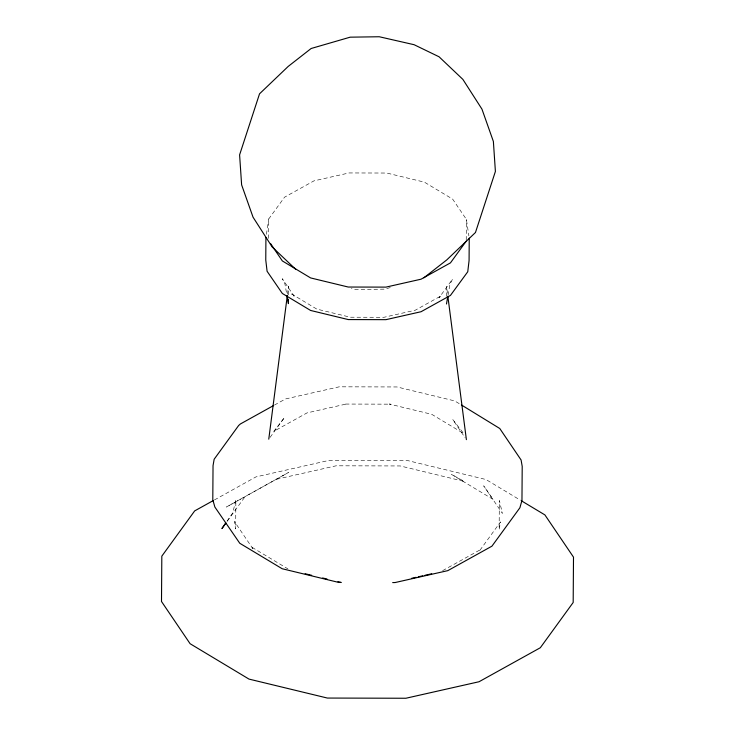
<?xml version="1.0" encoding="UTF-8"?>
<svg xmlns="http://www.w3.org/2000/svg" width="735" height="735" viewBox="0 0 735 735"><rect width="100%" height="100%" fill="white"/><g stroke="black" fill="none" stroke-linecap="round" stroke-linejoin="round"><path stroke-width="0.55" stroke-dasharray="3.67 2.76" d="M268.633 238.388L268.771 218.92L284.546 197.191L313.964 180.874L349.061 172.946L386.757 173.037L424.38 182.142L452.65 199.121L466.385 219.388L468.902 235.926M288.46 294.91L288.515 286.209L287.495 294.138M446.531 296.38L446.604 286.586L447.633 294.524M466.238 240.005L466.385 219.388M266.428 234.336L268.771 218.92M448.028 295.194L449.967 284.197L452.567 279.125L438.979 297.85L441.423 295.69L415.211 310.234L383.927 317.3L350.338 317.217L316.813 309.104L291.62 293.972L294.129 296.187L282.295 278.721L284.895 283.802L286.65 293.706M227.032 521.17L232.793 512.846L235.862 499.929L235.659 528.943L234.281 521.29L252.776 548.595L251.232 546.849L287.899 568.881M270.085 437.362L284.546 417.452L273.815 431.326L307.037 412.895L346.681 403.938L345.386 404.057L390.597 404.167L389.247 404.039L431.739 414.319L463.666 433.503L452.65 419.382L465.136 437.803M227.234 521.244L245.178 496.529L288.552 472.458L226.343 507.058L245.178 496.529M479.927 550.276L500.507 521.923L499.138 529.577L499.341 500.553L502.428 513.489L483.694 485.835L493.066 499.377L451.382 474.332L464.29 481.443L400.263 465.953L336.134 465.797L276.397 479.284M274.431 405.077L285.456 398.967L339.248 386.812L397.01 386.959L454.671 400.906L460.45 404.379M214.445 499.929L255.964 476.896L329.096 460.376L407.622 460.569L486.01 479.532L520.362 500.177M442.608 570.663L480.763 549.486M390.257 287.569L384.837 289.14L355.731 289.562L351.376 288.57"/><path stroke-width="1.1" d="M265.923 237.644L265.767 260.034L267.09 271.279L282.35 293.476L310.62 310.464L348.243 319.569L385.939 319.661L421.036 311.732L450.454 295.415L467.754 271.757L469.077 260.521L469.233 238.131M288.423 299.264L288.396 303.619L287.036 295.911M268.771 439.172L287.348 295.277M446.485 303.996L447.835 296.297M225.755 523.017L221.924 528.566L225.911 523.072M466.229 241.154L450.454 262.873L421.036 279.199L385.939 287.119L348.243 287.036L310.62 277.931L282.35 260.943L270.489 243.441M423.856 277.821L446.779 259.905L475.471 232.49L495.399 171.439L493.378 141.46L481.958 109.138L462.885 79.398L439.052 56.779L414.099 44.706L379.269 36.75L350.163 37.173L311.144 48.492L288.221 66.407L259.529 93.823L239.601 154.874L241.622 184.862L253.042 217.174L272.115 246.914L295.948 269.534M273.429 405.637L240.373 423.976L238.645 425.501L214.151 459.246L213.04 465.678L212.792 499.726L214.868 507.04L239.766 543.266L282.176 568.743L338.614 582.396L341.205 582.469L337.925 581.679M213.453 500.471L194.674 510.899L161.819 556.156L161.498 601.487L190.099 643.713L248.99 679.094L327.378 698.057L405.904 698.25L479.036 681.74L540.326 647.737L573.181 602.479L573.502 557.139L544.901 514.913L521.345 500.765M411.618 578.316L416.074 577.306M418.307 576.81L422.763 575.799M424.995 575.294L431.684 573.787M392.674 582.598L395.154 582.533L447.808 570.645L491.936 546.169L519.893 507.775L521.96 500.462L522.208 466.413L521.087 459.981L499.763 428.496L461.415 404.957M305.135 573.741L311.695 575.33M322.628 577.976L327.002 579.033M447.927 296.793L466.385 439.649"/></g></svg>
